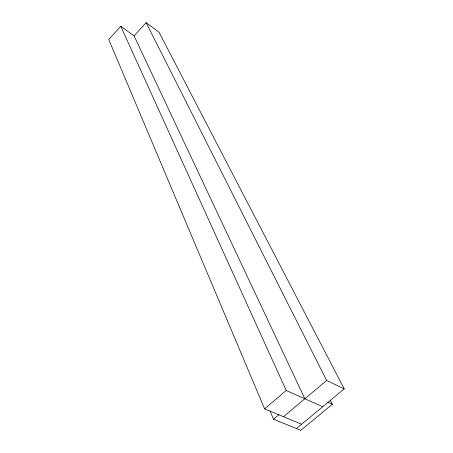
<?xml version="1.0" encoding="UTF-8"?>
<svg xmlns="http://www.w3.org/2000/svg" width="453" height="453" viewBox="0 0 453 453"><rect width="100%" height="100%" fill="white"/><g stroke="black" fill="none" stroke-linecap="round" stroke-linejoin="round"><path stroke-width="0.68" d="M304.846 398.77L134.082 35.889L120.747 26.24L108.782 39.547L264.597 408.883L301.596 424.229M134.082 35.889L146.121 22.65L159.054 32.282L344.218 388.878L296.387 428.549M264.597 408.883L286.222 390.475L322.695 406.726M269.943 410.792L273.55 419.246L278.838 414.789M283.482 416.715L326.641 380.458L344.218 388.878M330.475 400.463L332.366 404.263L300.815 430.35L273.55 419.246M328.034 402.298L332.366 404.263M146.121 22.65L326.641 380.458M120.747 26.24L286.222 390.475"/></g></svg>
